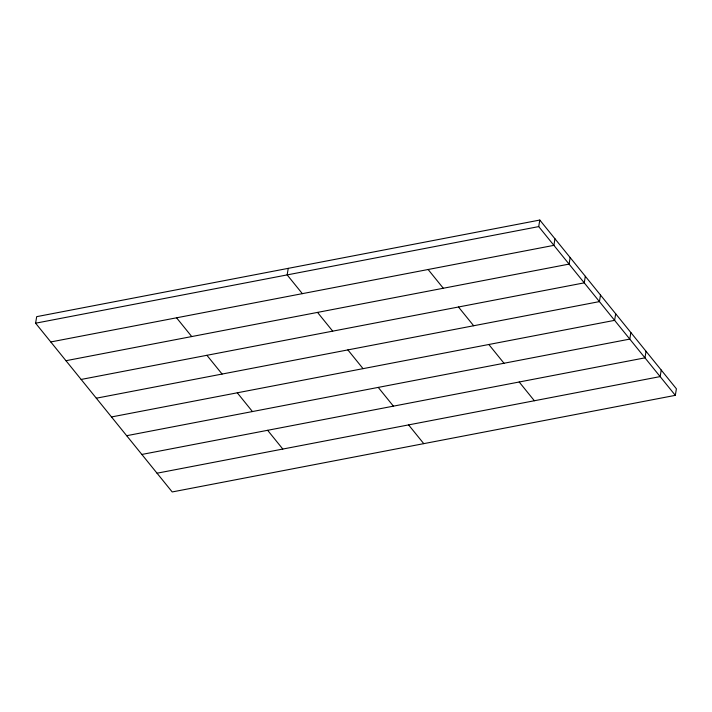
<?xml version="1.0" encoding="UTF-8"?>
<svg xmlns="http://www.w3.org/2000/svg" width="712" height="712" viewBox="0 0 712 712"><rect width="100%" height="100%" fill="white"/><g stroke="black" fill="none" stroke-linecap="round" stroke-linejoin="round"><path stroke-width="1.07" d="M35.6 323.203L36.677 316.653L539.794 220.053L676.4 388.797L675.323 395.347L172.206 491.947L35.6 323.203L538.717 226.603L675.323 395.347M288.235 268.353L287.159 274.903L302.342 293.656M538.717 226.603L539.794 220.053M554.968 238.796L553.9 245.355L50.774 341.956M570.152 257.548L569.075 264.099L65.958 360.708M585.326 276.3L584.258 282.851L81.132 379.452M600.51 295.044L599.433 301.603L96.316 398.204M615.684 313.796L614.616 320.347L111.49 416.956M630.868 332.548L629.791 339.099L126.674 435.7M646.042 351.292L644.965 357.851L141.848 454.452M661.226 370.044L660.149 376.595L157.032 473.204M428.117 269.501L443.3 288.253M458.475 307.005L473.658 325.749M488.832 344.501L504.007 363.253M519.19 381.997L534.365 400.749M317.516 312.399L332.7 331.151M347.874 349.904L363.049 368.647M378.232 387.399L393.407 406.151M408.59 424.895L423.765 443.647M176.558 317.801L191.733 336.553M206.916 355.306L222.091 374.049M237.274 392.802L252.448 411.554M267.632 430.297L282.806 449.05"/></g></svg>
